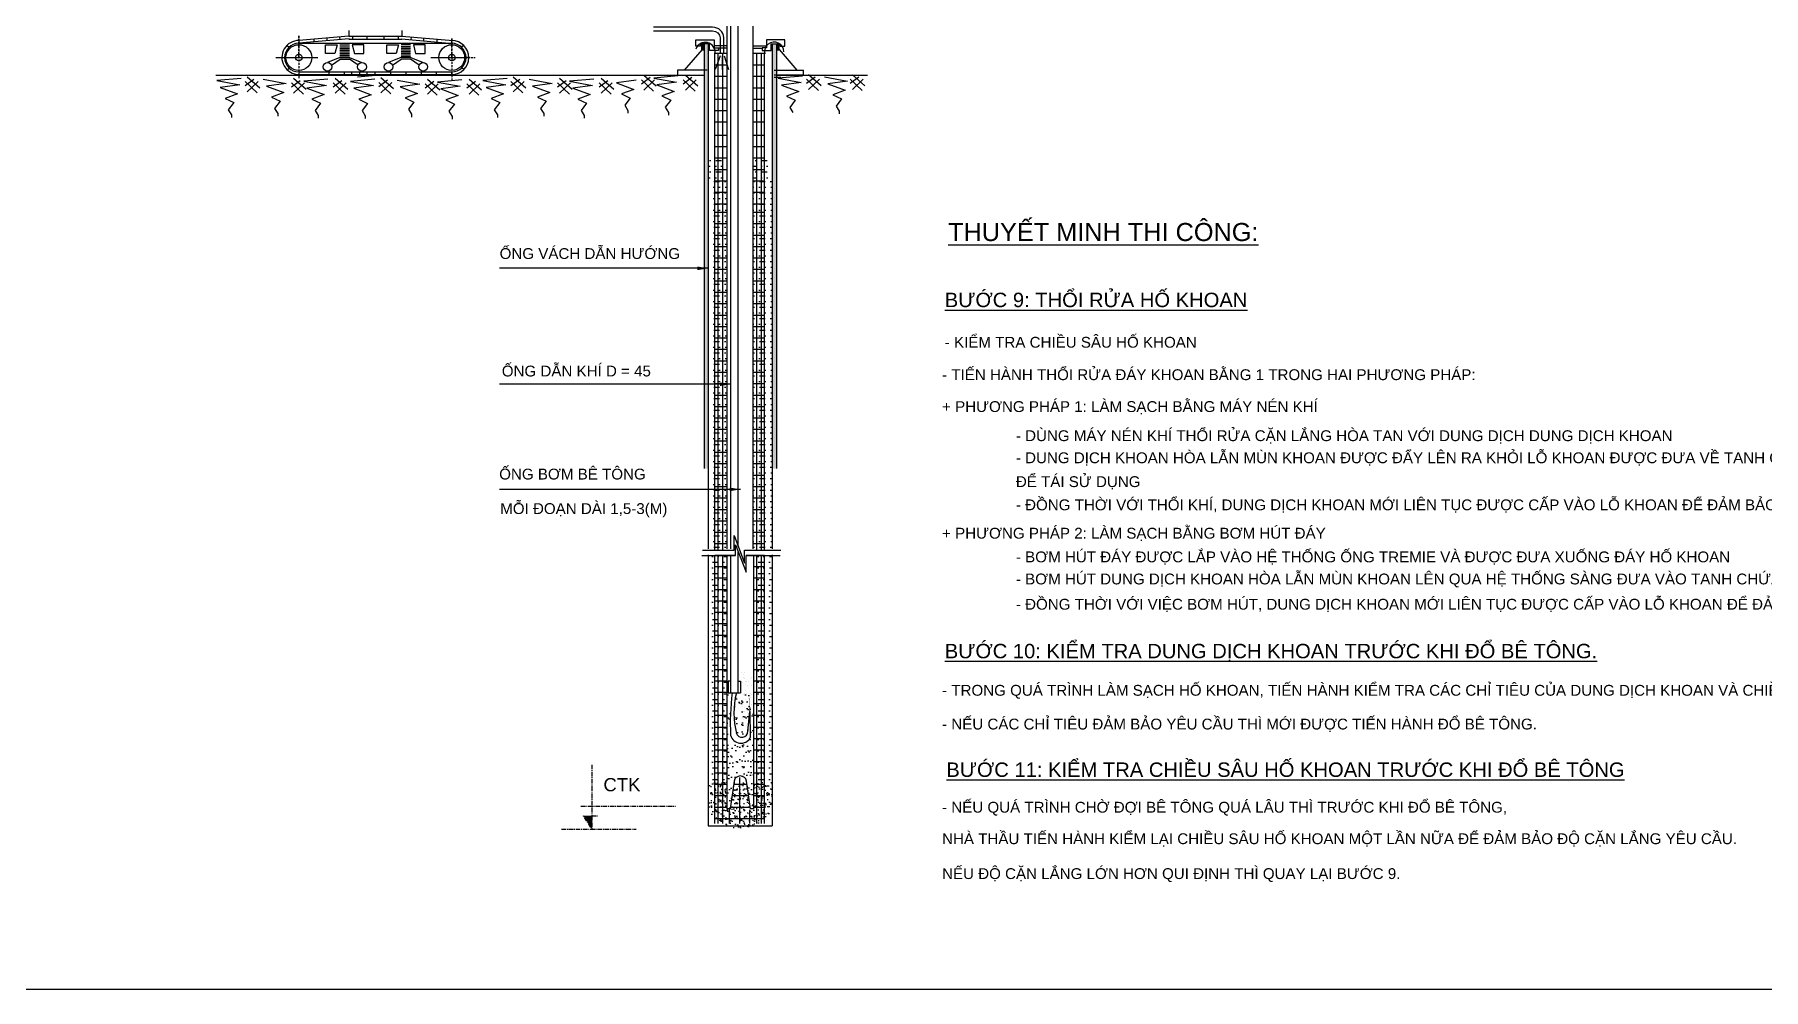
# Model space of a CAD drawing. Header units: millimetres. Extents: x -346728 to 1320345, y -537202 to -385966.
# Drawn here: x 790006 to 837930, y -455391 to -428926 of the extents above; entities that cross this region are included whole.
import ezdxf

# ---------------------------------------------------------------- set-up
doc = ezdxf.new("R2010")
doc.units = ezdxf.units.MM
doc.header["$LTSCALE"] = 100
doc.linetypes.add('ACAD_ISO10W100', pattern=[18.5, 12, -3, 0.5, -3])
doc.linetypes.add('CENTER', pattern=[2, 1.25, -0.25, 0.25, -0.25])
for name, color, linetype in [('3', 3, 'Continuous'), ('8', 8, 'CENTER'), ('A-TEXT', 7, 'Continuous'), ('coc', 4, 'Continuous'), ('COT-THEP', 1, 'Continuous'), ('DUONG-BAO', 2, 'Continuous'), ('manh', 4, 'Continuous'), ('ONGVACH', 5, 'Continuous')]:
    doc.layers.add(name, color=color, linetype=linetype)
doc.layers.add('CHU', color=8, linetype='Continuous', lineweight=25)
doc.layers.add('TEXT', color=8, linetype='Continuous', lineweight=25)
doc.styles.add('T1', font='VHARIAL.TTF')
doc.styles.add('VnArialH', font='VHARIAL.TTF')
doc.dimstyles.new('KT1', dxfattribs={"dimtxt": 250, "dimasz": 1000, "dimexe": 100, "dimexo": 100, "dimgap": 50, "dimtad": 1, "dimdec": 0, "dimzin": 2, "dimdsep": 46, "dimtxsty": 'Standard', "dimblk2": 'OBLIQUE', "dimcen": 0.09, "dimdle": 100, "dimclrt": 2, "dimadec": 0, "dimazin": 0, "dimtfac": 1, "dimtdec": 0, "dimtofl": 0, "dimtmove": 0, "dimatfit": 3, "dimfxl": 1, "dimtolj": 1, "dimtzin": 2, "dimarcsym": 0})

# ---------------------------------------------------------------- blocks, each defined once
blk = doc.blocks.new('*X192')
at = {"color": 0}
for p, q in [((437.38, 176.19), (437.38, 176.19)), ((437.65, 174.13), (437.65, 174.13)), ((437.8, 175.24), (437.8, 175.24)), ((437.81, 175.92), (437.81, 175.92)), ((437.99, 175.07), (437.99, 175.07)), ((438.16, 176.23), (438.16, 176.23)), ((438.23, 174.3), (438.23, 174.3)), ((438.46, 174.24), (438.46, 174.24)), ((438.86, 174.27), (438.86, 174.27)), ((439.32, 174.95), (439.32, 174.95)), ((439.51, 175.29), (439.51, 175.29)), ((437.9, 171.51), (437.9, 171.51)), ((438.05, 171.59), (438.05, 171.59)), ((438.19, 173.68), (438.19, 173.68)), ((438.29, 172.37), (438.29, 172.37)), ((438.35, 170.45), (438.35, 170.45)), ((438.57, 171.66), (438.57, 171.66)), ((438.61, 173.41), (438.61, 173.41)), ((438.89, 170.6), (438.89, 170.6)), ((439, 171.18), (439, 171.18)), ((439.08, 170.43), (439.08, 170.43)), ((439.38, 171.77), (439.38, 171.77)), ((439.42, 170.91), (439.42, 170.91)), ((439.58, 173.36), (439.58, 173.36)), ((439.64, 171.43), (439.64, 171.43)), ((437.61, 168.95), (437.61, 168.95)), ((437.83, 169.94), (437.83, 169.94)), ((437.94, 167.85), (437.94, 167.85)), ((438.12, 167.68), (438.12, 167.68)), ((438.41, 168.52), (438.41, 168.52)), ((438.48, 166.59), (438.48, 166.59)), ((438.53, 166.48), (438.53, 166.48)), ((438.63, 167.43), (438.63, 167.43)), ((438.97, 169.12), (438.97, 169.12)), ((438.99, 166.88), (438.99, 166.88)), ((439.49, 169.19), (439.49, 169.19)), ((437.5, 166.16), (437.5, 166.16)), ((437.72, 166.37), (437.72, 166.37)), ((437.92, 165.9), (437.92, 165.9)), ((438.54, 164.66), (438.54, 164.66)), ((439.44, 164.93), (439.44, 164.93))]:
    blk.add_line(p, q, dxfattribs=at)
blk = doc.blocks.new('_OBLIQUE')
at = {"color": 0, "linetype": 'ByBlock'}
blk.add_line((-0.5, -0.5), (0.5, 0.5), dxfattribs=at)
blk = doc.blocks.new('LVL-KHUNGTEN')
blk.add_lwpolyline([(61073, 41093), (119124, 41093), (119124, 62), (61073, 62)], close=True)
at = {"layer": 'DEFPOINTS'}
blk.add_line((119124, 62), (61073, 62), dxfattribs=at)

msp = doc.modelspace()

# ---------------------------------------------------------------- hatches: boundary and pattern name
at = {"layer": 'COT-THEP'}
for points in [[(808477, -429370.5), (808567.8, -429370.5), (808567.8, -429183.9), (808477, -429183.9)], [(810661.9, -429370.5), (810571.1, -429370.5), (810571.1, -429183.9), (810661.9, -429183.9)]]:
    msp.add_hatch(color=5, dxfattribs=at).paths.add_polyline_path(points)
at = {"layer": 'DUONG-BAO'}
h = msp.add_hatch(dxfattribs=at)
h.set_pattern_fill('MUDST', color=8, scale=633.6, style=0)
h.set_pattern_definition([(0, (769828.4, -452262.75), (316.8, 158.4), [158.4, -158.4, 0, -158.4, 0, -158.4])])
h.paths.add_polyline_path([(809204.2, -443986.4), (809204.2, -443343.8), (808682.4, -443343.8), (808682.4, -443986.4)])
h.paths.add_polyline_path([(808682.4, -449587.8), (809204.2, -449587.8), (809204.2, -443986.4), (808682.4, -443986.4)])
h.paths.add_polyline_path([(810456.5, -443343.8), (809934.7, -443343.8), (809934.7, -443986.4), (810456.5, -443986.4)])
h.paths.add_polyline_path([(810456.5, -443986.4), (809934.7, -443986.4), (809934.7, -445147.8), (810456.5, -444800.4)])
h.paths.add_polyline_path([(810456.5, -444800.4), (809934.7, -445147.8), (809934.7, -449587.8), (810456.5, -449587.8)])
h = msp.add_hatch(dxfattribs=at)
h.set_pattern_fill('AR-SAND', color=8, scale=158.4, style=0)
h.set_pattern_definition([(37.5, (769828.4, -452262.75), (-9.9781, 305.2089), [0, -240.768, 0, -269.28, 0, -257.4]), (7.5, (769828.4, -452262.75), (280.3326, 447.028), [0, -129.888, 0, -217.008, 0, -83.16]), (327.5, (769633.56, -452262.75), (493.28, 0.8964), [0, -79.2, 0, -285.12, 0, -372.24]), (317.5, (769633.56, -452262.75), (476.1705, 139.024), [0, -39.6, 0, -186.912, 0, -213.84])])
h.paths.add_polyline_path([(809343.5, -447193.9), (809204.2, -447193.9), (809204.2, -449587.8), (809403.6, -449587.8, -0.6826549), (809735.3, -449587.8), (809934.7, -449587.8), (809934.7, -447193.9), (809456, -447193.9, 0.1245651), (809463.3, -448301.3, 0.8589402), (809776.2, -448233), (809833.9, -447685.8), (809847, -448412.7, -0.6780006), (809300.7, -448345.8, -0.0447036)])
h.paths.add_polyline_path([(809395.6, -449614.3, -0.0390003), (809403.6, -449587.8), (809204.2, -449587.8), (809204.2, -450383.2), (809290, -450383.2)])
h.paths.add_polyline_path([(809934.7, -449587.8), (809735.3, -449587.8, -0.0390003), (809743.3, -449614.3), (809848.9, -450383.2), (809934.7, -450383.2)])
h = msp.add_hatch(dxfattribs=at)
h.set_pattern_fill('AR-SAND', color=8, scale=99, style=0)
h.set_pattern_definition([(37.5, (769828.4, -452262.75), (-6.23634, 190.75555), [0, -150.48, 0, -168.3, 0, -160.875]), (7.5, (769828.4, -452262.75), (175.2079, 279.3925), [0, -81.18, 0, -135.63, 0, -51.975]), (327.5, (769706.62, -452262.75), (308.30004, 0.56025), [0, -49.5, 0, -178.2, 0, -232.65]), (317.5, (769706.62, -452262.75), (297.6065, 86.8899), [0, -24.75, 0, -116.82, 0, -133.65])])
h.paths.add_polyline_path([(809204.2, -449633.4), (808682.4, -449633.4), (808682.4, -450383.2, 0.6014789), (810456.5, -450383.2), (810456.5, -449633.4), (809934.7, -449633.4), (809934.7, -450383.2), (809848.9, -450383.2), (809745.9, -449633.4), (809393, -449633.4), (809290, -450383.2), (809204.2, -450383.2)])
at = {"layer": 'TEXT', "linetype": 'Continuous'}
h = msp.add_hatch(dxfattribs=at)
h.set_pattern_fill('MUDST', color=8, scale=633.6, style=0)
h.set_pattern_definition([(0, (538345.22, -480888.32), (316.8, 158.4), [158.4, -158.4, 0, -158.4, 0, -158.4])])
h.paths.add_polyline_path([(809929.4, -432997.1), (810418, -432997.1), (810418, -432283.8), (809929.4, -432283.8)])
h.paths.add_polyline_path([(808682.4, -432997.1), (809204.2, -432997.1), (809204.2, -432283.8), (808682.4, -432283.8)])
h = msp.add_hatch(dxfattribs=at)
h.set_pattern_fill('MUDST', color=8, scale=633.6, style=0)
h.set_pattern_definition([(0, (654235.63, -466894.7), (316.8, 158.4), [158.4, -158.4, 0, -158.4, 0, -158.4])])
h.paths.add_polyline_path([(809204.2, -432924.6), (808682.4, -432924.6), (808682.4, -435041.8), (809204.2, -435041.8)])
h.paths.add_polyline_path([(810456.5, -432924.6), (809929.4, -432924.6), (809929.4, -435041.8), (810456.5, -435041.8)])
h.paths.add_polyline_path([(808682.4, -438978.4), (808682.4, -443176.8), (809204.2, -443176.8), (809204.2, -435041.8), (808682.4, -435041.8)])
h.paths.add_polyline_path([(810456.5, -435041.8), (809929.4, -435041.8), (809929.4, -443176.8), (810456.5, -443176.8)])

# ---------------------------------------------------------------- linework, layer by layer
at = {"layer": '3'}
for p, q in [((808513.3, -429340.5, -881.1), (808017, -429914.5, -881.1)), ((810642.9, -429340.5, -881.1), (811139.1, -429914.5, -881.1)), ((808648.2, -429914.5, -881.1), (807831.2, -429914.5, -881.1)), ((807831.2, -429914.5, -881.1), (807831.2, -430046.8, -881.1)), ((810508, -429914.5, -881.1), (811325, -429914.5, -881.1)), ((811325, -430046.8, -881.1), (810509.9, -430046.8, -881.1)), ((811325, -430046.8, -881.1), (811325, -429914.5, -881.1))]:
    msp.add_line(p, q, dxfattribs=at)
at = {"layer": '8', "color": 8}
for p, q in [((805456, -449161.8, -881.1), (805456, -450945.4, -881.1)), ((805152.4, -450311.4, -881.1), (807774, -450311.4, -881.1)), ((804608.9, -450945.1, -881.1), (806681.1, -450945.1, -881.1)), ((805424.8, -450898.6, -881.1), (805216.6, -450575.2, -881.1)), ((805456, -450575.2, -881.1), (805606.5, -450575.2, -881.1))]:
    msp.add_line(p, q, dxfattribs=at)
msp.add_solid([(805217.7, -450575.2, -881.1), (805456, -450945.4, -881.1), (805456, -450575.2, -881.1)], dxfattribs=at)
at = {"layer": 'COT-THEP', "color": 2}
for p, q in [((809192.9, -429453, -881.1), (808866.3, -429453, -881.1)), ((808866.3, -439636.6, -881.1), (808866.3, -429453, -881.1)), ((809192.9, -429773.5, -881.1), (808866.3, -429773.5, -881.1)), ((808955, -439636.6, -881.1), (808955, -429453, -881.1)), ((809081.7, -439636.6, -881.1), (809081.7, -429453, -881.1)), ((810265, -429453, -881.1), (809918.1, -429453, -881.1)), ((810240.9, -429773.5, -881.1), (809918.1, -429773.5, -881.1)), ((810025.5, -439636.6, -881.1), (810025.5, -429453, -881.1)), ((810152.2, -439636.6, -881.1), (810152.2, -429453, -881.1)), ((810240.9, -439636.6, -881.1), (810240.9, -429453, -881.1)), ((809192.9, -430090.3, -881.1), (808866.3, -430090.3, -881.1)), ((810240.9, -430090.3, -881.1), (809918.1, -430090.3, -881.1)), ((810510.8, -430110.8, -881.1), (810694.1, -430110.8, -881.1)), ((809192.9, -430407.1, -881.1), (808866.3, -430407.1, -881.1)), ((809192.9, -430723.9, -881.1), (808866.3, -430723.9, -881.1)), ((809192.9, -430723.9, -881.1), (808866.3, -430723.9, -881.1)), ((810240.9, -430407.1, -881.1), (809918.1, -430407.1, -881.1)), ((810240.9, -430723.9, -881.1), (809918.1, -430723.9, -881.1)), ((810240.9, -430723.9, -881.1), (809918.1, -430723.9, -881.1)), ((809192.9, -431040.7, -881.1), (808866.3, -431040.7, -881.1)), ((810240.9, -431040.7, -881.1), (809918.1, -431040.7, -881.1)), ((809192.9, -431357.5, -881.1), (808866.3, -431357.5, -881.1)), ((809192.9, -431357.5, -881.1), (808866.3, -431357.5, -881.1)), ((809192.9, -431722.5, -881.1), (808866.3, -431722.5, -881.1)), ((810240.9, -431357.5, -881.1), (809918.1, -431357.5, -881.1)), ((810240.9, -431357.5, -881.1), (809918.1, -431357.5, -881.1)), ((810240.9, -431722.5, -881.1), (809918.1, -431722.5, -881.1)), ((809192.9, -432039.3, -881.1), (808866.3, -432039.3, -881.1)), ((810240.9, -432039.3, -881.1), (809918.1, -432039.3, -881.1)), ((809192.9, -432356.1, -881.1), (808866.3, -432356.1, -881.1)), ((809192.9, -432672.9, -881.1), (808866.3, -432672.9, -881.1)), ((809192.9, -432672.9, -881.1), (808866.3, -432672.9, -881.1)), ((810240.9, -432356.1, -881.1), (809918.1, -432356.1, -881.1)), ((810240.9, -432672.9, -881.1), (809918.1, -432672.9, -881.1)), ((810240.9, -432672.9, -881.1), (809918.1, -432672.9, -881.1)), ((809192.9, -432989.7, -881.1), (808866.3, -432989.7, -881.1)), ((810240.9, -432989.7, -881.1), (809918.1, -432989.7, -881.1)), ((809192.9, -433306.5, -881.1), (808866.3, -433306.5, -881.1)), ((809192.9, -433623.3, -881.1), (808866.3, -433623.3, -881.1)), ((809192.9, -433623.3, -881.1), (808866.3, -433623.3, -881.1)), ((810240.9, -433306.5, -881.1), (809918.1, -433306.5, -881.1)), ((810240.9, -433623.3, -881.1), (809918.1, -433623.3, -881.1)), ((810240.9, -433623.3, -881.1), (809918.1, -433623.3, -881.1)), ((809192.9, -433857.1, -881.1), (808866.3, -433857.1, -881.1)), ((809192.9, -434173.9, -881.1), (808866.3, -434173.9, -881.1)), ((810240.9, -433857.1, -881.1), (809918.1, -433857.1, -881.1)), ((810240.9, -434173.9, -881.1), (809918.1, -434173.9, -881.1)), ((809192.9, -434490.7, -881.1), (808866.3, -434490.7, -881.1)), ((810240.9, -434490.7, -881.1), (809918.1, -434490.7, -881.1)), ((809192.9, -434807.5, -881.1), (808866.3, -434807.5, -881.1)), ((809192.9, -434807.5, -881.1), (808866.3, -434807.5, -881.1)), ((809192.9, -435124.3, -881.1), (808866.3, -435124.3, -881.1)), ((810240.9, -434807.5, -881.1), (809918.1, -434807.5, -881.1)), ((810240.9, -434807.5, -881.1), (809918.1, -434807.5, -881.1)), ((810240.9, -435124.3, -881.1), (809918.1, -435124.3, -881.1)), ((809192.9, -435441.1, -881.1), (808866.3, -435441.1, -881.1)), ((810240.9, -435441.1, -881.1), (809918.1, -435441.1, -881.1)), ((809192.9, -435757.9, -881.1), (808866.3, -435757.9, -881.1)), ((809192.9, -436074.7, -881.1), (808866.3, -436074.7, -881.1)), ((810240.9, -435757.9, -881.1), (809918.1, -435757.9, -881.1)), ((810240.9, -436074.7, -881.1), (809918.1, -436074.7, -881.1)), ((809192.9, -436391.5, -881.1), (808866.3, -436391.5, -881.1)), ((810240.9, -436391.5, -881.1), (809918.1, -436391.5, -881.1)), ((809192.9, -436708.3, -881.1), (808866.3, -436708.3, -881.1)), ((809192.9, -437025.1, -881.1), (808866.3, -437025.1, -881.1)), ((810240.9, -436708.3, -881.1), (809918.1, -436708.3, -881.1)), ((810240.9, -437025.1, -881.1), (809918.1, -437025.1, -881.1)), ((809192.9, -437341.9, -881.1), (808866.3, -437341.9, -881.1)), ((810240.9, -437341.9, -881.1), (809918.1, -437341.9, -881.1)), ((809192.9, -437658.7, -881.1), (808866.3, -437658.7, -881.1)), ((809192.9, -437975.5, -881.1), (808866.3, -437975.5, -881.1)), ((810240.9, -437658.7, -881.1), (809918.1, -437658.7, -881.1)), ((810240.9, -437975.5, -881.1), (809918.1, -437975.5, -881.1)), ((809192.9, -438292.3, -881.1), (808866.3, -438292.3, -881.1)), ((810240.9, -438292.3, -881.1), (809918.1, -438292.3, -881.1)), ((809192.9, -438609.1, -881.1), (808866.3, -438609.1, -881.1)), ((809192.9, -438925.9, -881.1), (808866.3, -438925.9, -881.1)), ((810240.9, -438609.1, -881.1), (809918.1, -438609.1, -881.1)), ((810240.9, -438925.9, -881.1), (809918.1, -438925.9, -881.1)), ((809192.9, -439242.7, -881.1), (808866.3, -439242.7, -881.1)), ((810240.9, -439242.7, -881.1), (809918.1, -439242.7, -881.1)), ((809192.9, -439559.5, -881.1), (808866.3, -439559.5, -881.1)), ((808866.3, -443220.8, -881.1), (808866.3, -439636.6, -881.1)), ((809192.9, -439876.3, -881.1), (808866.3, -439876.3, -881.1)), ((808955, -443220.8, -881.1), (808955, -439636.6, -881.1)), ((809081.7, -443220.8, -881.1), (809081.7, -439636.6, -881.1)), ((810240.9, -439559.5, -881.1), (809918.1, -439559.5, -881.1)), ((810240.9, -439876.3, -881.1), (809918.1, -439876.3, -881.1)), ((810025.5, -443220.8, -881.1), (810025.5, -439636.6, -881.1)), ((810152.2, -443220.8, -881.1), (810152.2, -439636.6, -881.1)), ((810240.9, -443220.8, -881.1), (810240.9, -439636.6, -881.1)), ((809192.9, -440193.1, -881.1), (808866.3, -440193.1, -881.1)), ((810240.9, -440193.1, -881.1), (809918.1, -440193.1, -881.1)), ((809192.9, -440509.9, -881.1), (808866.3, -440509.9, -881.1)), ((809192.9, -440826.7, -881.1), (808866.3, -440826.7, -881.1)), ((810240.9, -440509.9, -881.1), (809918.1, -440509.9, -881.1)), ((810240.9, -440826.7, -881.1), (809918.1, -440826.7, -881.1)), ((809192.9, -441143.5, -881.1), (808866.3, -441143.5, -881.1)), ((810240.9, -441143.5, -881.1), (809918.1, -441143.5, -881.1)), ((809192.9, -441460.3, -881.1), (808866.3, -441460.3, -881.1)), ((809192.9, -441777.1, -881.1), (808866.3, -441777.1, -881.1)), ((810240.9, -441460.3, -881.1), (809918.1, -441460.3, -881.1)), ((810240.9, -441777.1, -881.1), (809918.1, -441777.1, -881.1)), ((809192.9, -442093.9, -881.1), (808866.3, -442093.9, -881.1)), ((810240.9, -442093.9, -881.1), (809918.1, -442093.9, -881.1)), ((809192.9, -442410.7, -881.1), (808866.3, -442410.7, -881.1)), ((809192.9, -442727.5, -881.1), (808866.3, -442727.5, -881.1)), ((810240.9, -442410.7, -881.1), (809918.1, -442410.7, -881.1)), ((810240.9, -442727.5, -881.1), (809918.1, -442727.5, -881.1)), ((809192.9, -443044.3, -881.1), (808866.3, -443044.3, -881.1)), ((810240.9, -443044.3, -881.1), (809918.1, -443044.3, -881.1)), ((809438.2, -443361.1, -881.1), (808866.3, -443361.1, -881.1)), ((808866.3, -443687.8, -881.1), (808866.3, -443361.1, -881.1)), ((808866.3, -447846.7, -881.1), (808866.3, -443618.9, -881.1)), ((809192.9, -443677.9, -881.1), (808866.3, -443677.9, -881.1)), ((808955, -443687.8, -881.1), (808955, -443361.1, -881.1)), ((808955, -447846.7, -881.1), (808955, -443542.4, -881.1)), ((809081.7, -443687.8, -881.1), (809081.7, -443361.1, -881.1)), ((809081.7, -447846.7, -881.1), (809081.7, -443574.8, -881.1)), ((809553.6, -443361.1, -881.1), (809549.4, -443361.1, -881.1)), ((810240.9, -443361.1, -881.1), (809729.4, -443361.1, -881.1)), ((810240.9, -443677.9, -881.1), (809923.3, -443677.9, -881.1)), ((810025.5, -443687.8, -881.1), (810025.5, -443361.1, -881.1)), ((810025.5, -447846.7, -881.1), (810025.5, -443687.8, -881.1)), ((810152.2, -443687.8, -881.1), (810152.2, -443361.1, -881.1)), ((810152.2, -447846.7, -881.1), (810152.2, -443687.8, -881.1)), ((810240.9, -443687.8, -881.1), (810240.9, -443361.1, -881.1)), ((810240.9, -447846.7, -881.1), (810240.9, -443677.9, -881.1)), ((809192.9, -443994.7, -881.1), (808866.3, -443994.7, -881.1)), ((809192.9, -443994.7, -881.1), (808866.3, -443994.7, -881.1)), ((810240.9, -443994.7, -881.1), (809923.3, -443994.7, -881.1)), ((810240.9, -443994.7, -881.1), (809923.3, -443994.7, -881.1)), ((809192.9, -444311.5, -881.1), (808866.3, -444311.5, -881.1)), ((809192.9, -444628.3, -881.1), (808866.3, -444628.3, -881.1)), ((810240.9, -444311.5, -881.1), (809923.3, -444311.5, -881.1)), ((810240.9, -444628.3, -881.1), (809923.3, -444628.3, -881.1)), ((809192.9, -444945.1, -881.1), (808866.3, -444945.1, -881.1)), ((810240.9, -444945.1, -881.1), (809923.3, -444945.1, -881.1)), ((809192.9, -445261.9, -881.1), (808866.3, -445261.9, -881.1)), ((809192.9, -445578.7, -881.1), (808866.3, -445578.7, -881.1)), ((810240.9, -445261.9, -881.1), (809923.3, -445261.9, -881.1)), ((810240.9, -445578.7, -881.1), (809923.3, -445578.7, -881.1)), ((809192.9, -445895.5, -881.1), (808866.3, -445895.5, -881.1)), ((809192.9, -445895.5, -881.1), (808866.3, -445895.5, -881.1)), ((810240.9, -445895.5, -881.1), (809923.3, -445895.5, -881.1)), ((810240.9, -445895.5, -881.1), (809923.3, -445895.5, -881.1)), ((809192.9, -446212.3, -881.1), (808866.3, -446212.3, -881.1)), ((809192.9, -446529.1, -881.1), (808866.3, -446529.1, -881.1)), ((810240.9, -446212.3, -881.1), (809923.3, -446212.3, -881.1)), ((810240.9, -446529.1, -881.1), (809923.3, -446529.1, -881.1)), ((809192.9, -446845.9, -881.1), (808866.3, -446845.9, -881.1)), ((810240.9, -446845.9, -881.1), (809923.3, -446845.9, -881.1)), ((809192.9, -447162.7, -881.1), (808866.3, -447162.7, -881.1)), ((809192.9, -447479.5, -881.1), (808866.3, -447479.5, -881.1)), ((810240.9, -447162.7, -881.1), (809923.3, -447162.7, -881.1)), ((810240.9, -447479.5, -881.1), (809923.3, -447479.5, -881.1)), ((809192.9, -447796.3, -881.1), (808866.3, -447796.3, -881.1)), ((808866.3, -450795.3, -881.1), (808866.3, -447846.7, -881.1)), ((808955, -450795.3, -881.1), (808955, -447846.7, -881.1)), ((809081.7, -450795.3, -881.1), (809081.7, -447846.7, -881.1)), ((810240.9, -447796.3, -881.1), (809923.3, -447796.3, -881.1)), ((810025.5, -450795.3, -881.1), (810025.5, -447846.7, -881.1)), ((810152.2, -450795.3, -881.1), (810152.2, -447846.7, -881.1)), ((810240.9, -450795.3, -881.1), (810240.9, -447846.7, -881.1)), ((809192.9, -448128.9, -881.1), (808866.3, -448128.9, -881.1)), ((809192.9, -448445.7, -881.1), (808866.3, -448445.7, -881.1)), ((810240.9, -448128.9, -881.1), (809923.3, -448128.9, -881.1)), ((810240.9, -448445.7, -881.1), (809923.3, -448445.7, -881.1)), ((809192.9, -448762.5, -881.1), (808866.3, -448762.5, -881.1)), ((810240.9, -448762.5, -881.1), (809923.3, -448762.5, -881.1)), ((809192.9, -449079.3, -881.1), (808866.3, -449079.3, -881.1)), ((809192.9, -449396.1, -881.1), (808866.3, -449396.1, -881.1)), ((809553.6, -450795.3, -881.1), (809553.6, -449518.6, -881.1)), ((810240.9, -449079.3, -881.1), (809923.3, -449079.3, -881.1)), ((810240.9, -449396.1, -881.1), (809923.3, -449396.1, -881.1)), ((809192.9, -449712.9, -881.1), (808866.3, -449712.9, -881.1)), ((809739.5, -449712.9, -881.1), (809376.7, -449712.9, -881.1)), ((810240.9, -449712.9, -881.1), (809923.3, -449712.9, -881.1)), ((809192.9, -450029.7, -881.1), (808866.3, -450029.7, -881.1)), ((809192.9, -450346.5, -881.1), (808866.3, -450346.5, -881.1)), ((809271.8, -450795.3, -881.1), (809271.8, -450427.2, -881.1)), ((809826.5, -450346.5, -881.1), (809289.7, -450346.5, -881.1)), ((809783, -450029.7, -881.1), (809333.2, -450029.7, -881.1)), ((809835.4, -450795.3, -881.1), (809835.4, -450411.4, -881.1)), ((810240.9, -450029.7, -881.1), (809923.3, -450029.7, -881.1)), ((810240.9, -450346.5, -881.1), (809923.3, -450346.5, -881.1)), ((810240.9, -450663.3, -881.1), (808866.3, -450663.3, -881.1))]:
    msp.add_line(p, q, dxfattribs=at)
at = {"layer": 'COT-THEP', "color": 10}
for p, q in [((795027.9, -430046.8, -881.1), (808568.4, -430046.8, -881.1)), ((810570.5, -430046.8, -881.1), (813095.5, -430046.8, -881.1))]:
    msp.add_line(p, q, dxfattribs=at)
at = {"layer": 'COT-THEP', "color": 2, "elevation": -881.1}
for points in [[(808962.9, -429289.8), (808962.9, -429370.8), (808712.5, -429370.8), (808712.5, -429183.1), (808463.1, -429183.1), (808463.1, -429249.4), (808334.2, -429249.4), (808334.2, -429069.1), (808845, -429069.1), (808845, -429289.8), (808962.9, -429289.8)], [(810176, -429289.8), (810176, -429370.8), (810426.4, -429370.8), (810426.4, -429183.1), (810675.8, -429183.1), (810675.8, -429249.4), (810804.7, -429249.4), (810804.7, -429069.1), (810293.9, -429069.1), (810293.9, -429289.8), (810176, -429289.8)]]:
    msp.add_lwpolyline(points, dxfattribs=at)
at = {"layer": 'COT-THEP', "color": 8, "elevation": -881.1}
for points in [[(808518.4, -443220.8), (809397.1, -443220.8), (809397.1, -442806.9), (809688.3, -443577.4), (809688.3, -443220.8), (810696, -443220.8)], [(808500.6, -443361.1), (809438.2, -443361.1), (809438.2, -443072.8), (809729.4, -443827.4), (809729.4, -443361.1), (810674.2, -443361.1)]]:
    msp.add_lwpolyline(points, dxfattribs=at)
at = {"layer": 'COT-THEP', "color": 2}
for centre, radius, start, end in [((808595.3, -429416.5, -881.1), 273.5, 352.33583, 161.58568), ((810506.6, -429404.7, -881.1), 270.1, 0, 190.30129)]:
    msp.add_arc(centre, radius, start, end, dxfattribs=at)
at = {"layer": 'DUONG-BAO', "color": 2}
for p, q in [((798717.9, -428810.6, -881.1), (798717.9, -428973.6, -881.1)), ((800184.4, -428810.6, -881.1), (800184.4, -428973.6, -881.1)), ((798717.9, -428973.6, -881.1), (797336.1, -429091.1, -881.1)), ((798724.3, -429048.7, -881.1), (797336.1, -429166.7, -881.1)), ((798472.5, -429215, -881.1), (798732.3, -429215, -881.1)), ((800429.8, -429215, -881.1), (800170, -429215, -881.1)), ((800178, -429048.7, -881.1), (801603.9, -429169.9, -881.1)), ((800184.4, -428973.6, -881.1), (801610.3, -429094.8, -881.1))]:
    msp.add_line(p, q, dxfattribs=at)
at = {"layer": 'DUONG-BAO'}
for p, q in [((797005.4, -429224.7, -881.1), (797063.5, -429273.5, -881.1)), ((797336.1, -429091.1, -881.1), (797336.1, -429168.5, -881.1)), ((797748, -429056.1, -881.1), (797748, -429131.7, -881.1)), ((798111.6, -429025.1, -881.1), (798111.5, -429100.8, -881.1)), ((798457, -428995.8, -881.1), (798465.6, -429070.7, -881.1)), ((798717.9, -428973.6, -881.1), (800184.4, -428973.6, -881.1)), ((798717.9, -429048.9, -881.1), (800184.4, -429048.9, -881.1)), ((798820.3, -428973.6, -881.1), (798820.3, -429048.9, -881.1)), ((799212.8, -428973.6, -881.1), (799212.8, -429048.9, -881.1)), ((799689.5, -428973.6, -881.1), (799689.5, -429048.9, -881.1)), ((800082, -428973.6, -881.1), (800082, -429048.9, -881.1)), ((800445.4, -428995.8, -881.1), (800436.7, -429070.7, -881.1)), ((800790.7, -429025.1, -881.1), (800790.8, -429100.8, -881.1)), ((801154.3, -429056.1, -881.1), (801154.4, -429131.7, -881.1)), ((801566.2, -429091.1, -881.1), (801566.2, -429168.5, -881.1)), ((801896.9, -429224.7, -881.1), (801838.8, -429273.5, -881.1)), ((796861, -429565.1, -881.1), (796936.4, -429565.1, -881.1)), ((797006.7, -429904.6, -881.1), (797065, -429856, -881.1)), ((801904, -429896.9, -881.1), (801854.2, -429847.9, -881.1)), ((802041.3, -429565.1, -881.1), (801966, -429565.1, -881.1)), ((797332, -430032.9, -881.1), (801570.4, -430032.9, -881.1)), ((798174.7, -430031.8, -881.1), (798174.7, -429955.2, -881.1)), ((798598.5, -430031.8, -881.1), (798598.5, -429955.2, -881.1)), ((798799.8, -430033.8, -881.1), (798799.8, -429957.3, -881.1)), ((799022.4, -430031.8, -881.1), (799022.4, -429955.2, -881.1)), ((799223.7, -430033.8, -881.1), (799223.7, -429957.3, -881.1)), ((799451.5, -430031.8, -881.1), (799451.5, -429955.2, -881.1)), ((799880, -430031.8, -881.1), (799880, -429955.2, -881.1)), ((800303.8, -430031.8, -881.1), (800303.8, -429955.2, -881.1)), ((800727.7, -430031.8, -881.1), (800727.7, -429955.2, -881.1)), ((801151.5, -430031.8, -881.1), (801151.5, -429955.2, -881.1)), ((801186.8, -430039, -881.1), (801186.8, -430037.8, -881.1)), ((801575.3, -430031.8, -881.1), (801575.3, -429955.2, -881.1))]:
    msp.add_line(p, q, dxfattribs=at)
at = {"layer": 'DUONG-BAO', "color": 7}
for p, q in [((797332, -429168.5, -881.1), (801570.4, -429168.5, -881.1)), ((798472.5, -429262.1, -881.1), (798732.3, -429262.1, -881.1)), ((798472.5, -429309.2, -881.1), (798732.3, -429309.2, -881.1)), ((798472.5, -429356.3, -881.1), (798732.3, -429356.3, -881.1)), ((800429.8, -429262.1, -881.1), (800170, -429262.1, -881.1)), ((800429.8, -429309.2, -881.1), (800170, -429309.2, -881.1)), ((800429.8, -429356.3, -881.1), (800170, -429356.3, -881.1)), ((798469.5, -429562.5, -881.1), (798127.3, -429699.6, -881.1)), ((798236.9, -429771.8, -881.1), (798472.7, -429611.3, -881.1)), ((798469.5, -429562.5, -881.1), (798740, -429562.5, -881.1)), ((798472.5, -429403.3, -881.1), (798732.3, -429403.3, -881.1)), ((798472.5, -429450.4, -881.1), (798732.3, -429450.4, -881.1)), ((798472.5, -429497.5, -881.1), (798732.3, -429497.5, -881.1)), ((798472.5, -429544.6, -881.1), (798732.3, -429544.6, -881.1)), ((798472.7, -429611.3, -881.1), (798736.7, -429611.3, -881.1)), ((798972.5, -429771.8, -881.1), (798736.7, -429611.3, -881.1)), ((798740, -429562.5, -881.1), (799082.1, -429699.6, -881.1)), ((800162.4, -429562.5, -881.1), (799820.2, -429699.6, -881.1)), ((799929.8, -429771.8, -881.1), (800165.6, -429611.3, -881.1)), ((800432.9, -429562.5, -881.1), (800162.4, -429562.5, -881.1)), ((800429.6, -429611.3, -881.1), (800165.6, -429611.3, -881.1)), ((800429.8, -429403.3, -881.1), (800170, -429403.3, -881.1)), ((800429.8, -429450.4, -881.1), (800170, -429450.4, -881.1)), ((800429.8, -429497.5, -881.1), (800170, -429497.5, -881.1)), ((800429.8, -429544.6, -881.1), (800170, -429544.6, -881.1)), ((800665.4, -429771.8, -881.1), (800429.6, -429611.3, -881.1)), ((800432.9, -429562.5, -881.1), (800775, -429699.6, -881.1)), ((797332, -429959.6, -881.1), (801570.4, -429959.6, -881.1))]:
    msp.add_line(p, q, dxfattribs=at)
at = {"layer": 'DUONG-BAO', "color": 5}
for p, q in [((808682.4, -430817.9, -881.1), (808682.4, -443176.8, -881.1)), ((810456.5, -430817.9, -881.1), (810456.5, -443176.8, -881.1)), ((808682.4, -443343.8, -881.1), (808682.4, -450857.1, -881.1)), ((810456.5, -443343.8, -881.1), (810456.5, -450857.1, -881.1)), ((808682.4, -450857.1, -881.1), (810456.5, -450857.1, -881.1))]:
    msp.add_line(p, q, dxfattribs=at)
at = {"layer": 'DUONG-BAO', "color": 1}
for p, q in [((809305.6, -446843.6, -881.1), (809235.5, -446843.6, -881.1)), ((809235.5, -446843.6, -881.1), (809235.5, -447172.1, -881.1)), ((809508.7, -446843.6, -881.1), (809578.8, -446843.6, -881.1)), ((809578.8, -446843.6, -881.1), (809578.8, -447172.1, -881.1)), ((809235.5, -447172.1, -881.1), (809578.8, -447172.1, -881.1))]:
    msp.add_line(p, q, dxfattribs=at)
at = {"layer": 'DUONG-BAO', "color": 7, "elevation": -881.1}
for points in [[(798394.5, -429214), (798332.6, -429451.7), (798071.9, -429451.7), (798071.9, -429214)], [(798810.3, -429214), (798872.2, -429451.7), (799132.9, -429451.7), (799132.9, -429214)], [(800092.1, -429214), (800030.2, -429451.7), (799769.5, -429451.7), (799769.5, -429214)], [(800507.8, -429214), (800569.7, -429451.7), (800830.4, -429451.7), (800830.4, -429214)]]:
    msp.add_lwpolyline(points, close=True, dxfattribs=at)
at = {"layer": 'DUONG-BAO', "color": 7}
for centre, radius in [((797332, -429564.1, -881.1), 357.9), ((801570.4, -429564.1, -881.1), 357.9), ((797332, -429564.1, -881.1), 89.4), ((798126.1, -429820.8, -881.1), 121.2), ((799083.3, -429820.8, -881.1), 121.2), ((799819, -429820.8, -881.1), 121.2), ((800776.3, -429820.8, -881.1), 121.2), ((801570.4, -429564.1, -881.1), 89.4)]:
    msp.add_circle(centre, radius, dxfattribs=at)
at = {"layer": 'DUONG-BAO'}
for centre, radius, start, end in [((797332, -429562, -881.1), 470.9, 89.49337, 270), ((797332, -429564.1, -881.1), 395.6, 90, 270), ((801570.4, -429564.1, -881.1), 470.9, 270, 90), ((801570.4, -429564.1, -881.1), 395.6, 270, 90)]:
    msp.add_arc(centre, radius, start, end, dxfattribs=at)
at = {"layer": 'manh'}
for p, q in [((809009.2, -429512.5, -881.1), (808872.9, -429897.1, -881.1)), ((809062.6, -429518.5, -881.1), (809062.6, -429891.2, -881.1)), ((809121.8, -429512.5, -881.1), (809246.3, -429891.2, -881.1))]:
    msp.add_line(p, q, dxfattribs=at)
at = {"layer": 'manh', "color": 8}
for p, q in [((795730.7, -430139.7, -881.1), (795059.8, -430203, -881.1)), ((795059.8, -430203, -881.1), (795692.7, -430316.8, -881.1)), ((795692.7, -430316.8, -881.1), (795148.4, -430392.7, -881.1)), ((796081.4, -430167.8, -881.1), (795839.9, -430348.9, -881.1)), ((796202.2, -430228.2, -881.1), (795900.2, -430514.8, -881.1)), ((796345, -430165.7, -881.1), (796977.9, -430279.6, -881.1)), ((796977.9, -430279.6, -881.1), (796433.6, -430355.5, -881.1)), ((796433.6, -430355.5, -881.1), (796914.7, -430532.6, -881.1)), ((797367.9, -430205, -881.1), (797126.3, -430386.1, -881.1)), ((797488.7, -430265.4, -881.1), (797186.7, -430552.1, -881.1)), ((798137.4, -430158.3, -881.1), (797466.4, -430221.6, -881.1)), ((797466.4, -430221.6, -881.1), (798099.4, -430335.4, -881.1)), ((798099.4, -430335.4, -881.1), (797555, -430411.3, -881.1)), ((798523.9, -430205, -881.1), (798282.3, -430386.1, -881.1)), ((798644.7, -430265.4, -881.1), (798342.7, -430552.1, -881.1)), ((799439.2, -430161.9, -881.1), (798768.2, -430225.1, -881.1)), ((798768.2, -430225.1, -881.1), (799401.2, -430339, -881.1)), ((799401.2, -430339, -881.1), (798856.8, -430414.9, -881.1)), ((799570.5, -430053.4, -881.1), (798960.5, -430110.9, -881.1)), ((799789.9, -430190, -881.1), (799548.3, -430371, -881.1)), ((799910.7, -430250.3, -881.1), (799608.7, -430537, -881.1)), ((800053.4, -430187.9, -881.1), (800686.4, -430301.8, -881.1)), ((800686.4, -430301.8, -881.1), (800142.1, -430377.7, -881.1)), ((801076.4, -430227.2, -881.1), (800834.8, -430408.3, -881.1)), ((801197.2, -430287.6, -881.1), (800895.2, -430574.2, -881.1)), ((801845.8, -430180.5, -881.1), (801174.9, -430243.7, -881.1)), ((801174.9, -430243.7, -881.1), (801807.9, -430357.6, -881.1)), ((801807.9, -430357.6, -881.1), (801263.5, -430433.5, -881.1)), ((802232.4, -430227.2, -881.1), (801990.8, -430408.3, -881.1)), ((802353.2, -430287.6, -881.1), (802051.2, -430574.2, -881.1)), ((803103.3, -430139.7, -881.1), (802432.3, -430203, -881.1)), ((802432.3, -430203, -881.1), (803065.3, -430316.8, -881.1)), ((803065.3, -430316.8, -881.1), (802520.9, -430392.7, -881.1)), ((803454, -430167.8, -881.1), (803212.4, -430348.9, -881.1)), ((803574.8, -430228.2, -881.1), (803272.8, -430514.8, -881.1)), ((803717.5, -430165.7, -881.1), (804350.5, -430279.6, -881.1)), ((804350.5, -430279.6, -881.1), (803806.1, -430355.5, -881.1)), ((803806.1, -430355.5, -881.1), (804287.2, -430532.6, -881.1)), ((804740.5, -430205, -881.1), (804498.9, -430386.1, -881.1)), ((804861.3, -430265.4, -881.1), (804559.3, -430552.1, -881.1)), ((805509.9, -430158.3, -881.1), (804838.9, -430221.6, -881.1)), ((804838.9, -430221.6, -881.1), (805471.9, -430335.4, -881.1)), ((805471.9, -430335.4, -881.1), (804927.5, -430411.3, -881.1)), ((805896.4, -430205, -881.1), (805654.9, -430386.1, -881.1)), ((806017.2, -430265.4, -881.1), (805715.3, -430552.1, -881.1)), ((806682.2, -430190.9, -881.1), (806137.8, -430266.8, -881.1)), ((806137.8, -430266.8, -881.1), (806618.9, -430443.9, -881.1)), ((807072.1, -430116.3, -881.1), (806830.6, -430297.4, -881.1)), ((807192.9, -430176.7, -881.1), (806890.9, -430463.4, -881.1)), ((807841.6, -430069.6, -881.1), (807170.6, -430132.9, -881.1)), ((807170.6, -430132.9, -881.1), (807803.6, -430246.8, -881.1)), ((807803.6, -430246.8, -881.1), (807259.2, -430322.7, -881.1)), ((807259.2, -430322.7, -881.1), (807740.3, -430499.8, -881.1)), ((808228.1, -430116.3, -881.1), (807986.5, -430297.4, -881.1)), ((808348.9, -430176.7, -881.1), (808046.9, -430463.4, -881.1)), ((811292.4, -430074.6, -881.1), (810621.4, -430137.8, -881.1)), ((810621.4, -430137.8, -881.1), (811254.4, -430251.7, -881.1)), ((811254.4, -430251.7, -881.1), (810710, -430327.6, -881.1)), ((810710, -430327.6, -881.1), (811191.1, -430504.7, -881.1)), ((811643.1, -430102.7, -881.1), (811401.5, -430283.8, -881.1)), ((811763.9, -430163, -881.1), (811461.9, -430449.7, -881.1)), ((811906.6, -430100.6, -881.1), (812539.6, -430214.5, -881.1)), ((812539.6, -430214.5, -881.1), (811995.2, -430290.4, -881.1)), ((811995.2, -430290.4, -881.1), (812476.3, -430467.5, -881.1)), ((812856.8, -430102.7, -881.1), (812615.2, -430283.8, -881.1)), ((812977.6, -430163, -881.1), (812675.6, -430449.7, -881.1)), ((795148.4, -430392.7, -881.1), (795629.4, -430569.8, -881.1)), ((795629.4, -430569.8, -881.1), (795287.6, -430696.4, -881.1)), ((795287.6, -430696.4, -881.1), (795528.2, -430810.2, -881.1)), ((795528.2, -430810.2, -881.1), (795376.2, -431012.6, -881.1)), ((796914.7, -430532.6, -881.1), (796572.8, -430659.1, -881.1)), ((796572.8, -430659.1, -881.1), (796813.4, -430773, -881.1)), ((796813.4, -430773, -881.1), (796661.5, -430975.4, -881.1)), ((797555, -430411.3, -881.1), (798036.1, -430588.5, -881.1)), ((798036.1, -430588.5, -881.1), (797694.3, -430715, -881.1)), ((797694.3, -430715, -881.1), (797934.8, -430828.8, -881.1)), ((797934.8, -430828.8, -881.1), (797782.9, -431031.3, -881.1)), ((798856.8, -430414.9, -881.1), (799337.9, -430592, -881.1)), ((799337.9, -430592, -881.1), (798996.1, -430718.5, -881.1)), ((798996.1, -430718.5, -881.1), (799236.6, -430832.4, -881.1)), ((799236.6, -430832.4, -881.1), (799084.7, -431034.8, -881.1)), ((800142.1, -430377.7, -881.1), (800623.1, -430554.8, -881.1)), ((800623.1, -430554.8, -881.1), (800281.3, -430681.3, -881.1)), ((800281.3, -430681.3, -881.1), (800521.8, -430795.2, -881.1)), ((800521.8, -430795.2, -881.1), (800369.9, -430997.6, -881.1)), ((801263.5, -430433.5, -881.1), (801744.6, -430610.6, -881.1)), ((801744.6, -430610.6, -881.1), (801402.7, -430737.1, -881.1)), ((801402.7, -430737.1, -881.1), (801643.3, -430851, -881.1)), ((802520.9, -430392.7, -881.1), (803002, -430569.8, -881.1)), ((803002, -430569.8, -881.1), (802660.2, -430696.4, -881.1)), ((802660.2, -430696.4, -881.1), (802900.7, -430810.2, -881.1)), ((802900.7, -430810.2, -881.1), (802748.8, -431012.6, -881.1)), ((804287.2, -430532.6, -881.1), (803945.4, -430659.1, -881.1)), ((803945.4, -430659.1, -881.1), (804185.9, -430773, -881.1)), ((804185.9, -430773, -881.1), (804034, -430975.4, -881.1)), ((804927.5, -430411.3, -881.1), (805408.6, -430588.5, -881.1)), ((805408.6, -430588.5, -881.1), (805066.8, -430715, -881.1)), ((805066.8, -430715, -881.1), (805307.3, -430828.8, -881.1)), ((805307.3, -430828.8, -881.1), (805155.4, -431031.3, -881.1)), ((806618.9, -430443.9, -881.1), (806277, -430570.4, -881.1)), ((806277, -430570.4, -881.1), (806517.6, -430684.3, -881.1)), ((806517.6, -430684.3, -881.1), (806365.7, -430886.7, -881.1)), ((807740.3, -430499.8, -881.1), (807398.5, -430626.3, -881.1)), ((807398.5, -430626.3, -881.1), (807639, -430740.2, -881.1)), ((807639, -430740.2, -881.1), (807487.1, -430942.6, -881.1)), ((811191.1, -430504.7, -881.1), (810849.3, -430631.2, -881.1)), ((810849.3, -430631.2, -881.1), (811089.8, -430745.1, -881.1)), ((811089.8, -430745.1, -881.1), (810937.9, -430947.5, -881.1)), ((812476.3, -430467.5, -881.1), (812134.5, -430594, -881.1)), ((812134.5, -430594, -881.1), (812375, -430707.9, -881.1)), ((812375, -430707.9, -881.1), (812223.1, -430910.3, -881.1)), ((795376.2, -431012.6, -881.1), (795464.9, -431151.8, -881.1)), ((795464.9, -431151.8, -881.1), (795464.9, -431227.7, -881.1)), ((796661.5, -430975.4, -881.1), (796750.1, -431114.6, -881.1)), ((796750.1, -431114.6, -881.1), (796750.1, -431190.5, -881.1)), ((797782.9, -431031.3, -881.1), (797871.5, -431170.4, -881.1)), ((797871.5, -431170.4, -881.1), (797871.5, -431246.3, -881.1)), ((799084.7, -431034.8, -881.1), (799173.3, -431174, -881.1)), ((799173.3, -431174, -881.1), (799173.3, -431249.9, -881.1)), ((800369.9, -430997.6, -881.1), (800458.5, -431136.7, -881.1)), ((800458.5, -431136.7, -881.1), (800458.5, -431212.7, -881.1)), ((801643.3, -430851, -881.1), (801491.4, -431053.4, -881.1)), ((801491.4, -431053.4, -881.1), (801580, -431192.6, -881.1)), ((801580, -431192.6, -881.1), (801580, -431268.5, -881.1)), ((802748.8, -431012.6, -881.1), (802837.4, -431151.8, -881.1)), ((802837.4, -431151.8, -881.1), (802837.4, -431227.7, -881.1)), ((804034, -430975.4, -881.1), (804122.6, -431114.6, -881.1)), ((804122.6, -431114.6, -881.1), (804122.6, -431190.5, -881.1)), ((805155.4, -431031.3, -881.1), (805244, -431170.4, -881.1)), ((805244, -431170.4, -881.1), (805244, -431246.3, -881.1)), ((806365.7, -430886.7, -881.1), (806454.3, -431025.9, -881.1)), ((806454.3, -431025.9, -881.1), (806454.3, -431101.8, -881.1)), ((807487.1, -430942.6, -881.1), (807575.7, -431081.7, -881.1)), ((807575.7, -431081.7, -881.1), (807575.7, -431157.6, -881.1)), ((810937.9, -430947.5, -881.1), (811026.5, -431086.7, -881.1)), ((812223.1, -430910.3, -881.1), (812311.7, -431049.5, -881.1)), ((812311.7, -431049.5, -881.1), (812311.7, -431125.4, -881.1))]:
    msp.add_line(p, q, dxfattribs=at)
at = {"layer": 'manh', "color": 8, "elevation": -881.1}
for points in [[(796172, -430545), (795839.9, -430228.2)], [(796247.5, -430409.2), (795900.2, -430107.4)], [(797458.5, -430582.2), (797126.3, -430265.4)], [(797534, -430446.4), (797186.7, -430144.7)], [(798614.5, -430582.2), (798282.3, -430265.4)], [(798690, -430446.4), (798342.7, -430144.7)], [(799880.5, -430567.2), (799548.3, -430250.3)], [(799956, -430431.4), (799608.7, -430129.6)], [(801167, -430604.4), (800834.8, -430287.6)], [(801242.5, -430468.6), (800895.2, -430166.8)], [(802323, -430604.4), (801990.8, -430287.6)], [(802398.5, -430468.6), (802051.2, -430166.8)], [(803544.6, -430545), (803212.4, -430228.2)], [(803620.1, -430409.2), (803272.8, -430107.4)], [(804831.1, -430582.2), (804498.9, -430265.4)], [(804906.5, -430446.4), (804559.3, -430144.7)], [(805987, -430582.2), (805654.9, -430265.4)], [(806062.5, -430446.4), (805715.3, -430144.7)], [(807162.7, -430493.6), (806830.6, -430176.7)], [(807238.2, -430357.8), (806890.9, -430056)], [(808318.7, -430493.6), (807986.5, -430176.7)], [(808394.2, -430357.8), (808046.9, -430056)], [(811733.7, -430479.9), (811401.5, -430163)], [(811809.2, -430344.1), (811461.9, -430042.3)], [(812947.4, -430479.9), (812615.2, -430163)], [(813022.8, -430344.1), (812675.6, -430042.3)]]:
    msp.add_lwpolyline(points, dxfattribs=at)
at = {"layer": 'ONGVACH', "color": 1}
for p, q in [((809305.6, -443176.8, -881.1), (809305.6, -426667.3, -881.1)), ((809508.7, -443123.5, -881.1), (809508.7, -426660.6, -881.1)), ((809204.2, -443176.8, -881.1), (809204.2, -427634.7, -881.1)), ((809929.4, -443176.8, -881.1), (809929.4, -427639.4, -881.1)), ((809508.7, -447166.6, -881.1), (809508.7, -443270.4, -881.1)), ((809305.6, -447166.6, -881.1), (809305.6, -443343.8, -881.1))]:
    msp.add_line(p, q, dxfattribs=at)
at = {"layer": 'ONGVACH', "color": 5}
for p, q in [((808568.4, -429182.3, -881.1), (808568.4, -440957.2, -881.1)), ((810570.5, -429182.3, -881.1), (810570.5, -440957.2, -881.1))]:
    msp.add_line(p, q, dxfattribs=at)
at = {"layer": 'ONGVACH', "color": 160}
msp.add_line((808682.4, -429185.5, -881.1), (808682.4, -438978.4, -881.1), dxfattribs=at)
at = {"layer": 'ONGVACH', "color": 2}
for p, q in [((809209.5, -429238.6, -881.1), (808846.4, -429238.6, -881.1)), ((809209.5, -429302, -881.1), (808962.9, -429302, -881.1)), ((809929.4, -429238.6, -881.1), (810292.5, -429238.6, -881.1)), ((809929.4, -429302, -881.1), (810176, -429302, -881.1)), ((809776.2, -448233, -881.1), (809833.9, -447685.8, -881.1)), ((809833.9, -447685.8, -881.1), (809847, -448412.7, -881.1))]:
    msp.add_line(p, q, dxfattribs=at)
at = {"layer": 'ONGVACH'}
msp.add_line((810456.5, -429183.1, -881.1), (810456.5, -438978.4, -881.1), dxfattribs=at)
at = {"layer": 'ONGVACH', "color": 2, "elevation": -881.1}
for points, format in [([(807158.6, -428823), (808314.8, -428823), (808800.3, -428823, -0.3763239), (809012.9, -429015.8), (809013.5, -429166.2), (809013.5, -429440.5), (809116.1, -429440.5), (809116.1, -429165.8), (809115.5, -429015.4, 0.3888678), (808800.4, -428720.4), (808314.8, -428720.4), (807158.6, -428720.4)], "xyb"), ([(809833.9, -447685.8, 25.3, 0, 0), (809833.9, -447289.3, 0, 0, 0)], "xyseb")]:
    msp.add_lwpolyline(points, format=format, dxfattribs=at)
at = {"layer": 'ONGVACH', "color": 1, "elevation": -881.1}
msp.add_lwpolyline([(809934.7, -443343.8), (809934.7, -450383.2), (809848.9, -450383.2), (809743.3, -449614.3, 0.8036308), (809395.6, -449614.3), (809290, -450383.2), (809204.2, -450383.2), (809204.2, -443343.8)], format="xyb", dxfattribs=at)
at = {"layer": 'ONGVACH', "color": 2}
for centre, radius, start, end in [((815750.8, -448008.6, -881.1), 6458.9, 172.55798, 182.99225), ((811647.6, -447733.1, -881.1), 2257, 165.60614, 194.58102), ((809587.2, -448270.4, -881.1), 296.3, 194.7391, 331.28828), ((809614.6, -448243.3, -881.1), 162, 193.84141, 3.63928)]:
    msp.add_arc(centre, radius, start, end, dxfattribs=at)
at = {"layer": 'ONGVACH'}
msp.add_arc((814632.1, -447932.5, -881.1), 5347.4, 184.40573, 184.4324, dxfattribs=at)
at = {"layer": 'ONGVACH', "color": 5}
for points in [[(808568.4, -429182.3, -881.1), (808682.4, -429182.3, -881.1), (808568.4, -440957.2, -881.1), (808682.4, -440957.2, -881.1)], [(810456.5, -440957.2, -881.1), (810570.5, -440957.2, -881.1), (810456.5, -429182.3, -881.1), (810570.5, -429182.3, -881.1)]]:
    msp.add_solid(points, dxfattribs=at)
at = {"layer": 'TEXT', "color": 8, "linetype": 'ACAD_ISO10W100', "ltscale": 0.05}
for p, q in [((797332, -428965.2, -881.1), (797332, -430141.1, -881.1)), ((801570.4, -429032.6, -881.1), (801570.4, -430198.9, -881.1)), ((796696.4, -429564.1, -881.1), (797853.8, -429564.1, -881.1)), ((800993.1, -429564.1, -881.1), (802222, -429564.1, -881.1))]:
    msp.add_line(p, q, dxfattribs=at)
at = {"layer": 'TEXT', "color": 0, "linetype": 'ACAD_ISO10W100', "ltscale": 0.05}
for p, q in [((797332, -429564.1, -881.1), (797332, -428965.2, -881.1)), ((801570.4, -429564.1, -881.1), (801570.4, -429032.6, -881.1))]:
    msp.add_line(p, q, dxfattribs=at)

# ---------------------------------------------------------------- block references
at = {"xscale": 1.216631744493498, "yscale": 1.216631744493498, "zscale": 1.216631744493498}
msp.add_blockref('LVL-KHUNGTEN', (712908.8, -455466, -881.1), dxfattribs=at)
at = {"layer": 'manh', "color": 7, "xscale": 126.7199999999721, "yscale": 126.7199999999721, "zscale": 126.7199999999721}
msp.add_blockref('*X192', (754174.7, -468946.2, -881.1), dxfattribs=at)

# ---------------------------------------------------------------- texts
at = {"layer": 'A-TEXT', "color": 2, "style": 'VnArialH'}
for s, p in [('èng v¸ch dÉn h\xadíng', (802898, -435145.6, -881.1)), ('- KiÓm tra chiÒu s©u hè khoan', (815237.6, -437604.3, -881.1)), ('èng dÉn khÝ d = 45', (802958.2, -438402, -881.1)), ('- tiÕn hµnh thæi röa ®¸y khoan b»ng 1 trong hai ph\xad¬ng ph¸p:', (815162.6, -438503.1, -881.1)), ('+ ph\xad¬ng ph¸p 1: lµm s¹ch b»ng m¸y nÐn khÝ', (815162.6, -439387, -881.1)), ('- Dïng m¸y nÐn khÝ thæi röa cÆn l¾ng hßa tan víi dung dÞch dung dÞch khoan', (817208.1, -440194, -881.1)), ('- dung dÞch khoan hßa lÉn mïn khoan ®\xadîc ®Èy lªn ra khái lç khoan ®\xadîc ®\xada vÒ tanh chøa qua hÖ thèng sµng c¸t', (817208.1, -440806.3, -881.1)), ('èng b¬m bª t«ng', (802886.4, -441258, -881.1)), ('®Ó t¸i sö dông', (817208.1, -441467.3, -881.1)), ('mçi ®o¹n dµi 1,5-3(m)', (802914.7, -442214.3, -881.1)), ('- ®ång thêi víi thæi khÝ, dung dÞch khoan míi liªn tôc ®\xadîc cÊp vµo lç khoan ®Ó ®¶m b¶o cao ®é dung dÞch khoan', (817208.1, -442110.3, -881.1)), ('+ ph\xad¬ng ph¸p 2: lµm s¹ch b»ng b¬m hót ®¸y', (815162.6, -442896.5, -881.1)), ('- b¬m hót ®¸y ®\xadîc l¾p vµo hÖ thèng èng tremie vµ ®\xadîc ®\xada xuèng ®¸y hè khoan', (817208.1, -443553, -881.1)), ('- b¬m hót dung dÞch khoan hßa lÉn mïn khoan lªn qua hÖ thèng sµng ®\xada vµo tanh chøa ®Ó t¸i sö dông', (817208.1, -444165.3, -881.1)), ('- ®ång thêi víi viÖc b¬m hót, dung dÞch khoan míi liªn tôc ®\xadîc cÊp vµo lç khoan ®Ó ®¶m b¶o cao ®é  dung dÞch khoan', (817208.1, -444865.3, -881.1)), ('- Trong qu¸ tr×nh lµm s¹ch hè khoan, tiÕn hµnh kiÓm tra c¸c chØ tiªu cña dung dÞch khoan vµ chiÒu s©u hè khoan. ', (815162.6, -447250.7, -881.1)), ('- NÕu c¸c chØ tiªu ®¶m b¶o yªu cÇu th× míi ®\xadîc tiÕn hµnh ®æ bª t«ng.', (815162.6, -448186.6, -881.1)), ('- NÕu qu¸ tr×nh chê ®îi bª t«ng qu¸ l©u th× tr\xadíc khi ®æ bª t«ng, ', (815162.6, -450491.3, -881.1)), ('Nhµ thÇu tiÕn hµnh kiÓm l¹i chiÒu s©u hè khoan mét lÇn n÷a ®Ó ®¶m b¶o ®é cÆn l¾ng yªu cÇu. ', (815162.6, -451364.3, -881.1)), ('NÕu ®é cÆn l¾ng lín h¬n qui ®Þnh th× quay l¹i b\xadíc 9.', (815162.6, -452331.3, -881.1))]:
    msp.add_text(s, height=300, dxfattribs=at).set_placement(p)
at = {"layer": 'A-TEXT', "color": 2, "insert": (805774.5, -449532.4), "char_height": 367.69, "attachment_point": 1, "style": 'VnArialH'}
msp.add_mtext('CTK', dxfattribs=at)
at = {"layer": 'CHU', "style": 'T1'}
for s, height, p in [('%%UthuyÕt minh thi c«ng:', 501.733, (815328.1, -434649.2, -881.1)), ('%%Ub\xadíc 9: thæi röa hè khoan', 400, (815237.6, -436480.6, -881.1)), ('%%Ub\xadíc 10: kiÓm tra dung dÞch khoan tr\xadíc khi ®æ bª t«ng.', 400, (815237.6, -446212.9, -881.1)), ('%%Ub\xadíc 11: kiÓm tra chiÒu s©u hè khoan tr\xadíc khi ®æ bª t«ng', 400, (815280.7, -449500.6, -881.1))]:
    msp.add_text(s, height=height, dxfattribs=at).set_placement(p)

# ---------------------------------------------------------------- leaders
at = {"layer": 'coc'}
for points in [[(808682.4, -435405, -881.1), (808451, -435405, -881.1), (802891.9, -435405, -881.1)], [(809305.6, -438618.3, -881.1), (808451, -438618.3, -881.1), (802891.9, -438618.3, -881.1)], [(809578.2, -441530.8, -881.1), (808451, -441530.8, -881.1), (802891.9, -441530.8, -881.1)]]:
    msp.add_leader(points, dimstyle='KT1', override={"dimasz": 300, "dimfxl": 0.18, "dimarcsym": 1}, dxfattribs=at)

doc.saveas('drawing.dxf')
